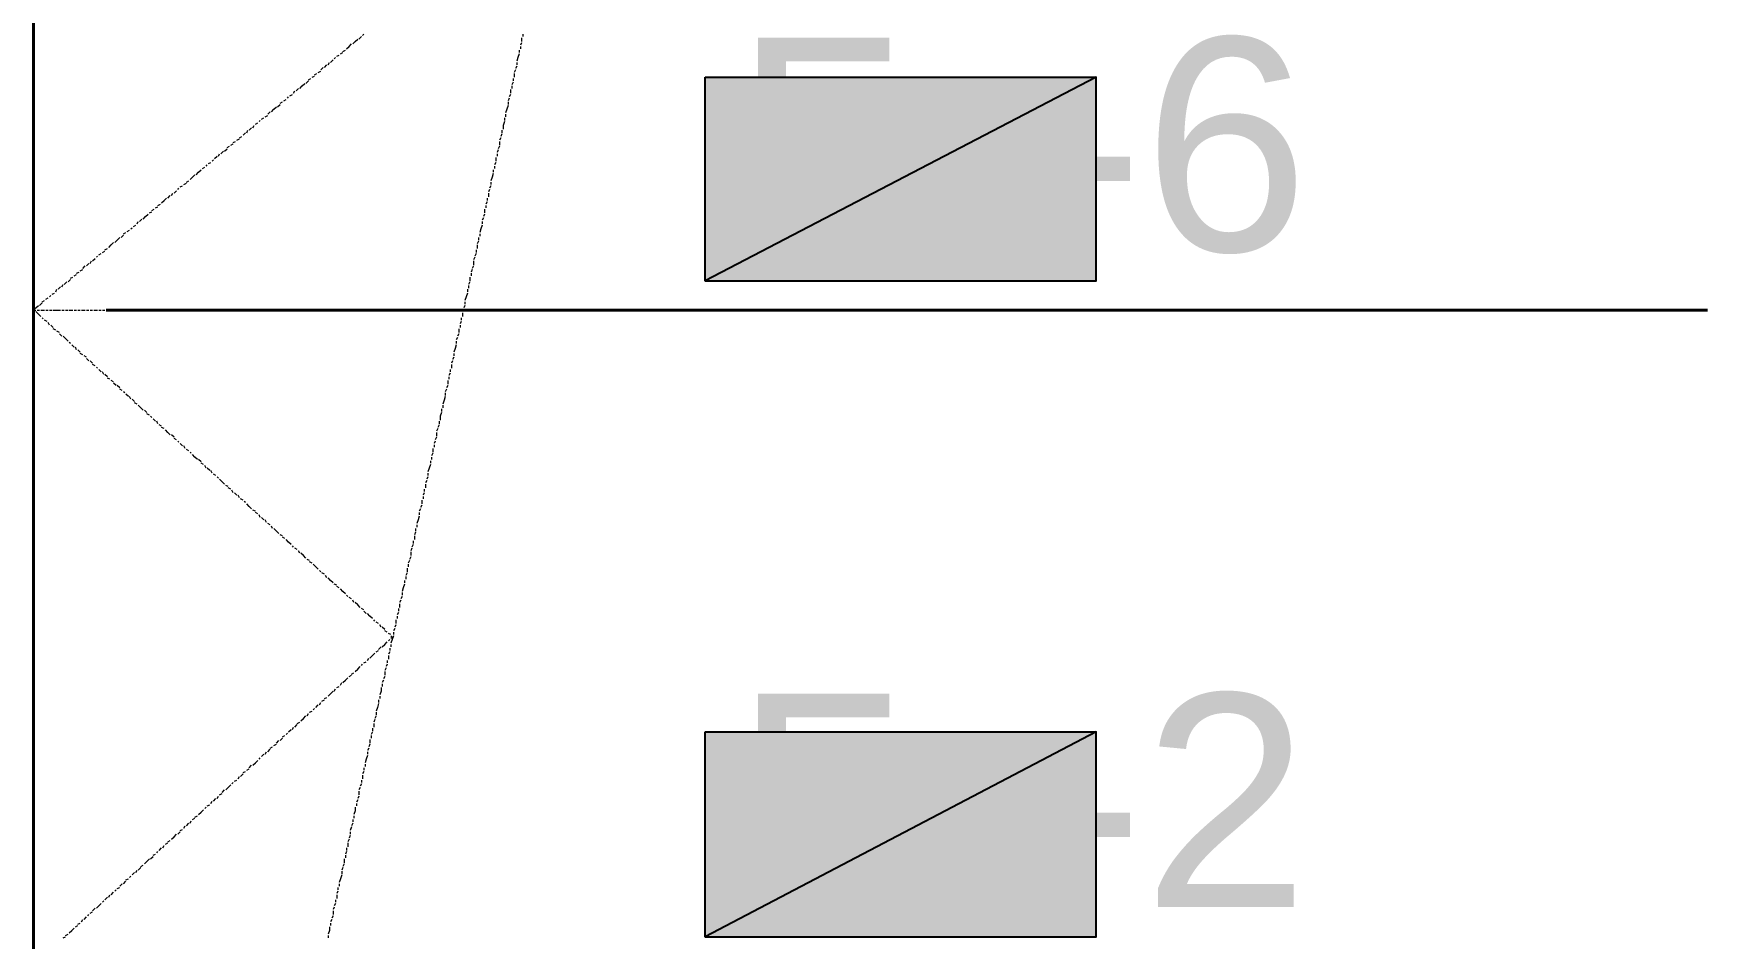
# Model space of a CAD drawing. Extents: x 0 to 604, y 0 to 420.
# Drawn here: x 289.81 to 318.56, y 320.69 to 336.22 of the extents above; entities that cross this region are included whole.
import ezdxf

# ---------------------------------------------------------------- set-up
doc = ezdxf.new("R2010")
doc.units = 0
doc.styles.add('TEYPDFCAD_TEXT', font='arial.ttf')

msp = doc.modelspace()

# ---------------------------------------------------------------- hatches: boundary and pattern name
at = {"true_color": 0xffffff}
h = msp.add_hatch(color=0, dxfattribs=at)
h.paths.add_polyline_path([(301.35, 335.471), (308.06, 335.471), (301.35, 331.978)])
h.paths.add_polyline_path([(308.06, 335.471), (301.35, 331.978), (308.06, 331.978)])
h = msp.add_hatch(color=0, dxfattribs=at)
h.paths.add_polyline_path([(301.35, 324.231), (308.06, 324.231), (301.35, 320.717)])
h.paths.add_polyline_path([(308.06, 324.231), (301.35, 320.717), (308.06, 320.717)])

# ---------------------------------------------------------------- linework, layer by layer
at = {"color": 7, "lineweight": 40}
for p, q in [((289.814, 397.743), (289.814, 310.219)), ((318.558, 331.47), (291.063, 331.47))]:
    msp.add_line(p, q, dxfattribs=at)
at = {"color": 7, "lineweight": 5}
for p, q in [((289.814, 336.211), (289.814, 336.169)), ((289.814, 336.148), (289.814, 336.084)), ((289.814, 336.063), (289.814, 336.021)), ((295.233, 336), (295.275, 336.042)), ((295.296, 336.042), (295.339, 336.084)), ((295.339, 336.084), (295.381, 336.127)), ((295.402, 336.127), (295.444, 336.169)), ((295.466, 336.19), (295.487, 336.211)), ((298.196, 336.063), (298.175, 336.021)), ((298.196, 336.148), (298.196, 336.084)), ((298.217, 336.211), (298.217, 336.169)), ((289.814, 336), (289.814, 335.957)), ((289.814, 335.936), (289.814, 335.894)), ((289.814, 335.873), (289.814, 335.809)), ((289.814, 335.788), (289.814, 335.746)), ((294.915, 335.724), (294.957, 335.767)), ((294.979, 335.788), (295, 335.809)), ((295.021, 335.83), (295.063, 335.851)), ((295.084, 335.873), (295.127, 335.894)), ((295.127, 335.915), (295.169, 335.936)), ((295.19, 335.957), (295.233, 336)), ((298.132, 335.809), (298.111, 335.746)), ((298.154, 335.873), (298.132, 335.809)), ((298.154, 335.936), (298.154, 335.894)), ((298.175, 336), (298.175, 335.957)), ((289.814, 335.724), (289.814, 335.682)), ((289.814, 335.661), (289.814, 335.598)), ((289.814, 335.576), (289.814, 335.534)), ((289.814, 335.513), (289.814, 335.471)), ((289.814, 335.449), (289.814, 335.386)), ((294.534, 335.428), (294.577, 335.449)), ((294.598, 335.471), (294.64, 335.492)), ((294.64, 335.513), (294.682, 335.534)), ((294.704, 335.555), (294.746, 335.576)), ((294.746, 335.598), (294.788, 335.64)), ((294.809, 335.64), (294.852, 335.682)), ((294.873, 335.682), (294.894, 335.724)), ((298.048, 335.449), (298.048, 335.407)), ((298.09, 335.598), (298.069, 335.555)), ((298.069, 335.534), (298.069, 335.471)), ((298.111, 335.661), (298.09, 335.619)), ((298.111, 335.724), (298.111, 335.682)), ((289.814, 335.365), (289.814, 335.322)), ((289.814, 335.301), (289.814, 335.259)), ((289.814, 335.238), (289.814, 335.174)), ((294.217, 335.153), (294.259, 335.174)), ((294.28, 335.195), (294.301, 335.238)), ((294.322, 335.238), (294.365, 335.28)), ((294.386, 335.28), (294.428, 335.322)), ((294.428, 335.322), (294.471, 335.365)), ((294.492, 335.365), (294.534, 335.407)), ((298.005, 335.174), (297.984, 335.132)), ((298.005, 335.259), (298.005, 335.195)), ((298.048, 335.386), (298.027, 335.343)), ((298.027, 335.322), (298.027, 335.28)), ((289.814, 335.153), (289.814, 335.111)), ((289.814, 335.089), (289.814, 335.047)), ((289.814, 335.026), (289.814, 334.984)), ((289.814, 334.962), (289.814, 334.899)), ((289.814, 334.878), (289.814, 334.836)), ((293.836, 334.836), (293.878, 334.878)), ((293.899, 334.878), (293.942, 334.92)), ((293.942, 334.92), (293.984, 334.962)), ((294.005, 334.962), (294.047, 335.005)), ((294.047, 335.026), (294.09, 335.047)), ((294.111, 335.068), (294.153, 335.089)), ((294.174, 335.111), (294.195, 335.132)), ((297.942, 334.92), (297.921, 334.857)), ((297.963, 334.984), (297.942, 334.92)), ((297.984, 335.111), (297.963, 335.068)), ((297.963, 335.047), (297.963, 335.005)), ((289.814, 334.814), (289.814, 334.772)), ((289.814, 334.751), (289.814, 334.687)), ((289.814, 334.666), (289.814, 334.624)), ((289.814, 334.603), (289.814, 334.56)), ((293.518, 334.56), (293.56, 334.603)), ((293.582, 334.603), (293.603, 334.645)), ((293.624, 334.666), (293.666, 334.687)), ((293.688, 334.709), (293.709, 334.73)), ((293.73, 334.751), (293.772, 334.772)), ((293.793, 334.793), (293.836, 334.814)), ((297.9, 334.709), (297.878, 334.645)), ((297.878, 334.645), (297.878, 334.581)), ((297.9, 334.772), (297.9, 334.73)), ((297.921, 334.836), (297.921, 334.793)), ((289.814, 334.539), (289.814, 334.476)), ((289.814, 334.454), (289.814, 334.412)), ((289.814, 334.391), (289.814, 334.349)), ((289.814, 334.327), (289.814, 334.264)), ((293.201, 334.306), (293.243, 334.327)), ((293.243, 334.349), (293.285, 334.37)), ((293.307, 334.391), (293.349, 334.412)), ((293.349, 334.433), (293.391, 334.454)), ((293.412, 334.476), (293.455, 334.518)), ((293.476, 334.518), (293.497, 334.56)), ((297.836, 334.433), (297.815, 334.391)), ((297.815, 334.37), (297.815, 334.306)), ((297.857, 334.497), (297.836, 334.454)), ((297.857, 334.56), (297.857, 334.518)), ((289.814, 334.243), (289.814, 334.2)), ((289.814, 334.179), (289.814, 334.137)), ((289.814, 334.116), (289.814, 334.074)), ((289.814, 334.052), (289.814, 333.989)), ((292.82, 333.989), (292.862, 334.01)), ((292.883, 334.031), (292.904, 334.052)), ((292.925, 334.074), (292.968, 334.116)), ((292.989, 334.116), (293.01, 334.158)), ((293.031, 334.158), (293.074, 334.2)), ((293.095, 334.2), (293.137, 334.243)), ((293.137, 334.264), (293.18, 334.285)), ((297.752, 334.01), (297.73, 333.968)), ((297.752, 334.095), (297.752, 334.031)), ((297.794, 334.222), (297.773, 334.179)), ((297.773, 334.158), (297.773, 334.116)), ((297.815, 334.285), (297.794, 334.243)), ((289.814, 333.968), (289.814, 333.925)), ((289.814, 333.904), (289.814, 333.862)), ((289.814, 333.841), (289.814, 333.777)), ((289.814, 333.756), (289.814, 333.714)), ((292.502, 333.714), (292.545, 333.756)), ((292.545, 333.756), (292.587, 333.798)), ((292.608, 333.798), (292.65, 333.841)), ((292.65, 333.841), (292.693, 333.883)), ((292.714, 333.904), (292.756, 333.925)), ((292.777, 333.947), (292.798, 333.968)), ((297.688, 333.756), (297.667, 333.692)), ((297.709, 333.819), (297.688, 333.756)), ((297.709, 333.883), (297.709, 333.841)), ((297.73, 333.947), (297.73, 333.904)), ((289.814, 333.692), (289.814, 333.65)), ((289.814, 333.629), (289.814, 333.565)), ((289.814, 333.544), (289.814, 333.502)), ((289.814, 333.481), (289.814, 333.438)), ((292.121, 333.396), (292.163, 333.438)), ((292.185, 333.438), (292.206, 333.481)), ((292.227, 333.481), (292.269, 333.523)), ((292.291, 333.544), (292.312, 333.565)), ((292.333, 333.587), (292.375, 333.608)), ((292.396, 333.629), (292.439, 333.65)), ((292.439, 333.671), (292.481, 333.692)), ((297.646, 333.544), (297.625, 333.502)), ((297.625, 333.481), (297.625, 333.417)), ((297.667, 333.608), (297.646, 333.565)), ((297.667, 333.671), (297.667, 333.629)), ((289.814, 333.417), (289.814, 333.354)), ((289.814, 333.333), (289.814, 333.29)), ((289.814, 333.269), (289.814, 333.227)), ((289.814, 333.206), (289.814, 333.163)), ((291.804, 333.142), (291.846, 333.163)), ((291.846, 333.185), (291.888, 333.206)), ((291.909, 333.227), (291.952, 333.248)), ((291.952, 333.269), (291.994, 333.29)), ((292.015, 333.312), (292.058, 333.354)), ((292.058, 333.354), (292.1, 333.396)), ((297.561, 333.206), (297.561, 333.142)), ((297.603, 333.333), (297.582, 333.29)), ((297.582, 333.269), (297.582, 333.227)), ((297.603, 333.396), (297.603, 333.354)), ((289.814, 333.142), (289.814, 333.079)), ((289.814, 333.057), (289.814, 333.015)), ((289.814, 332.994), (289.814, 332.952)), ((289.814, 332.93), (289.814, 332.867)), ((291.486, 332.867), (291.507, 332.888)), ((291.529, 332.909), (291.571, 332.93)), ((291.592, 332.952), (291.613, 332.994)), ((291.634, 332.994), (291.677, 333.036)), ((291.698, 333.036), (291.74, 333.079)), ((291.74, 333.079), (291.783, 333.121)), ((297.497, 332.867), (297.476, 332.803)), ((297.519, 332.93), (297.497, 332.867)), ((297.54, 333.057), (297.519, 333.015)), ((297.519, 332.994), (297.519, 332.952)), ((297.561, 333.121), (297.54, 333.079)), ((289.814, 332.846), (289.814, 332.803)), ((289.814, 332.782), (289.814, 332.74)), ((289.814, 332.719), (289.814, 332.655)), ((289.814, 332.634), (289.814, 332.592)), ((291.105, 332.55), (291.147, 332.592)), ((291.147, 332.592), (291.19, 332.634)), ((291.211, 332.634), (291.253, 332.676)), ((291.253, 332.676), (291.296, 332.719)), ((291.317, 332.719), (291.359, 332.761)), ((291.359, 332.782), (291.401, 332.803)), ((291.423, 332.825), (291.465, 332.846)), ((297.455, 332.655), (297.434, 332.613)), ((297.434, 332.592), (297.434, 332.528)), ((297.455, 332.719), (297.455, 332.676)), ((297.476, 332.782), (297.476, 332.74)), ((289.814, 332.571), (289.814, 332.528)), ((289.814, 332.507), (289.814, 332.444)), ((289.814, 332.423), (289.814, 332.38)), ((289.814, 332.359), (289.814, 332.317)), ((289.814, 332.295), (289.814, 332.253)), ((290.788, 332.274), (290.809, 332.317)), ((290.83, 332.317), (290.872, 332.359)), ((290.894, 332.38), (290.915, 332.401)), ((290.936, 332.423), (290.978, 332.444)), ((290.999, 332.465), (291.042, 332.486)), ((291.042, 332.507), (291.084, 332.528)), ((297.392, 332.38), (297.37, 332.338)), ((297.37, 332.317), (297.37, 332.253)), ((297.413, 332.444), (297.392, 332.401)), ((297.413, 332.507), (297.413, 332.465)), ((289.814, 332.232), (289.814, 332.168)), ((289.814, 332.147), (289.814, 332.105)), ((289.814, 332.084), (289.814, 332.041)), ((289.814, 332.02), (289.814, 331.957)), ((290.407, 331.957), (290.449, 331.999)), ((290.449, 332.02), (290.491, 332.041)), ((290.512, 332.063), (290.555, 332.084)), ((290.555, 332.105), (290.597, 332.126)), ((290.618, 332.147), (290.661, 332.168)), ((290.661, 332.19), (290.703, 332.232)), ((290.724, 332.232), (290.767, 332.274)), ((297.307, 332.041), (297.307, 331.978)), ((297.349, 332.168), (297.328, 332.126)), ((297.328, 332.105), (297.328, 332.063)), ((297.37, 332.232), (297.349, 332.19)), ((289.814, 331.936), (289.814, 331.893)), ((289.814, 331.872), (289.814, 331.83)), ((289.814, 331.809), (289.814, 331.745)), ((289.814, 331.724), (289.814, 331.682)), ((290.089, 331.703), (290.11, 331.724)), ((290.132, 331.745), (290.174, 331.766)), ((290.195, 331.788), (290.216, 331.83)), ((290.237, 331.83), (290.28, 331.872)), ((290.301, 331.872), (290.322, 331.914)), ((290.343, 331.914), (290.385, 331.957)), ((297.265, 331.766), (297.243, 331.703)), ((297.265, 331.83), (297.265, 331.788)), ((297.307, 331.957), (297.286, 331.914)), ((297.286, 331.893), (297.286, 331.851)), ((289.814, 331.661), (289.814, 331.618)), ((289.814, 331.597), (289.814, 331.533)), ((289.814, 331.47), (289.856, 331.512)), ((289.814, 331.512), (289.814, 331.47)), ((289.814, 331.47), (289.856, 331.47)), ((289.835, 331.449), (289.814, 331.47)), ((289.814, 331.449), (289.814, 331.406)), ((289.856, 331.512), (289.899, 331.555)), ((289.899, 331.406), (289.856, 331.449)), ((289.877, 331.47), (289.92, 331.47)), ((289.92, 331.555), (289.962, 331.597)), ((289.941, 331.47), (290.005, 331.47)), ((289.962, 331.618), (290.005, 331.639)), ((290.026, 331.661), (290.068, 331.682)), ((290.026, 331.47), (290.068, 331.47)), ((290.089, 331.47), (290.132, 331.47)), ((290.153, 331.47), (290.216, 331.47)), ((290.216, 331.47), (290.28, 331.47)), ((290.301, 331.47), (290.343, 331.47)), ((290.364, 331.47), (290.407, 331.47)), ((290.428, 331.47), (290.491, 331.47)), ((290.512, 331.47), (290.555, 331.47)), ((290.576, 331.47), (290.618, 331.47)), ((290.639, 331.47), (290.703, 331.47)), ((290.724, 331.47), (290.767, 331.47)), ((290.788, 331.47), (290.83, 331.47)), ((290.851, 331.47), (290.915, 331.47)), ((290.936, 331.47), (290.978, 331.47)), ((290.999, 331.47), (291.042, 331.47)), ((291.063, 331.47), (291.126, 331.47)), ((291.126, 331.47), (291.19, 331.47)), ((291.211, 331.47), (291.253, 331.47)), ((291.274, 331.47), (291.317, 331.47)), ((291.338, 331.47), (291.401, 331.47)), ((291.423, 331.47), (291.465, 331.47)), ((291.486, 331.47), (291.529, 331.47)), ((291.55, 331.47), (291.613, 331.47)), ((291.634, 331.47), (291.677, 331.47)), ((291.698, 331.47), (291.74, 331.47)), ((291.761, 331.47), (291.825, 331.47)), ((291.846, 331.47), (291.888, 331.47)), ((291.909, 331.47), (291.952, 331.47)), ((291.973, 331.47), (292.015, 331.47)), ((292.036, 331.47), (292.1, 331.47)), ((292.121, 331.47), (292.163, 331.47)), ((292.185, 331.47), (292.227, 331.47)), ((292.248, 331.47), (292.312, 331.47)), ((292.333, 331.47), (292.375, 331.47)), ((292.396, 331.47), (292.439, 331.47)), ((292.46, 331.47), (292.523, 331.47)), ((292.545, 331.47), (292.587, 331.47)), ((292.608, 331.47), (292.65, 331.47)), ((292.671, 331.47), (292.735, 331.47)), ((292.756, 331.47), (292.798, 331.47)), ((292.82, 331.47), (292.862, 331.47)), ((292.883, 331.47), (292.925, 331.47)), ((292.947, 331.47), (293.01, 331.47)), ((293.031, 331.47), (293.074, 331.47)), ((293.095, 331.47), (293.137, 331.47)), ((293.158, 331.47), (293.222, 331.47)), ((293.243, 331.47), (293.285, 331.47)), ((293.307, 331.47), (293.349, 331.47)), ((293.37, 331.47), (293.433, 331.47)), ((293.455, 331.47), (293.497, 331.47)), ((293.518, 331.47), (293.56, 331.47)), ((293.582, 331.47), (293.645, 331.47)), ((293.666, 331.47), (293.709, 331.47)), ((293.73, 331.47), (293.772, 331.47)), ((293.793, 331.47), (293.836, 331.47)), ((293.857, 331.47), (293.92, 331.47)), ((293.942, 331.47), (293.984, 331.47)), ((294.005, 331.47), (294.047, 331.47)), ((294.068, 331.47), (294.132, 331.47)), ((294.153, 331.47), (294.195, 331.47)), ((294.217, 331.47), (294.259, 331.47)), ((294.28, 331.47), (294.344, 331.47)), ((294.365, 331.47), (294.407, 331.47)), ((294.428, 331.47), (294.471, 331.47)), ((294.492, 331.47), (294.555, 331.47)), ((294.555, 331.47), (294.619, 331.47)), ((294.64, 331.47), (294.682, 331.47)), ((294.704, 331.47), (294.746, 331.47)), ((294.767, 331.47), (294.83, 331.47)), ((294.852, 331.47), (294.894, 331.47)), ((294.915, 331.47), (294.957, 331.47)), ((294.979, 331.47), (295.042, 331.47)), ((295.063, 331.47), (295.106, 331.47)), ((295.127, 331.47), (295.169, 331.47)), ((295.19, 331.47), (295.254, 331.47)), ((295.275, 331.47), (295.317, 331.47)), ((295.339, 331.47), (295.381, 331.47)), ((295.402, 331.47), (295.466, 331.47)), ((295.466, 331.47), (295.529, 331.47)), ((295.55, 331.47), (295.592, 331.47)), ((295.614, 331.47), (295.656, 331.47)), ((295.677, 331.47), (295.741, 331.47)), ((295.762, 331.47), (295.804, 331.47)), ((295.825, 331.47), (295.868, 331.47)), ((295.889, 331.47), (295.952, 331.47)), ((295.974, 331.47), (296.016, 331.47)), ((296.037, 331.47), (296.079, 331.47)), ((296.101, 331.47), (296.164, 331.47)), ((296.185, 331.47), (296.228, 331.47)), ((296.249, 331.47), (296.291, 331.47)), ((296.312, 331.47), (296.376, 331.47)), ((296.376, 331.47), (296.439, 331.47)), ((296.46, 331.47), (296.503, 331.47)), ((296.524, 331.47), (296.566, 331.47)), ((296.587, 331.47), (296.651, 331.47)), ((296.672, 331.47), (296.714, 331.47)), ((296.735, 331.47), (296.778, 331.47)), ((296.799, 331.47), (296.863, 331.47)), ((296.884, 331.47), (296.926, 331.47)), ((296.947, 331.47), (296.99, 331.47)), ((297.011, 331.47), (297.074, 331.47)), ((297.095, 331.47), (297.138, 331.47)), ((297.159, 331.47), (297.201, 331.47)), ((297.201, 331.491), (297.18, 331.449)), ((297.18, 331.428), (297.18, 331.364)), ((297.222, 331.555), (297.201, 331.512)), ((297.243, 331.703), (297.222, 331.639)), ((297.222, 331.618), (297.222, 331.576)), ((289.814, 331.385), (289.814, 331.343)), ((289.814, 331.322), (289.814, 331.258)), ((289.814, 331.237), (289.814, 331.195)), ((289.814, 331.174), (289.814, 331.131)), ((289.941, 331.364), (289.899, 331.406)), ((289.983, 331.322), (289.962, 331.343)), ((290.047, 331.279), (290.005, 331.301)), ((290.089, 331.216), (290.068, 331.258)), ((290.153, 331.174), (290.11, 331.216)), ((290.195, 331.131), (290.153, 331.152)), ((297.116, 331.152), (297.116, 331.089)), ((297.159, 331.279), (297.138, 331.237)), ((297.138, 331.216), (297.138, 331.174)), ((297.159, 331.343), (297.159, 331.301)), ((289.814, 331.11), (289.814, 331.047)), ((289.814, 331.026), (289.814, 330.983)), ((289.814, 330.962), (289.814, 330.92)), ((289.814, 330.899), (289.814, 330.835)), ((290.259, 331.089), (290.216, 331.11)), ((290.301, 331.026), (290.259, 331.068)), ((290.364, 330.983), (290.322, 331.026)), ((290.407, 330.941), (290.364, 330.983)), ((290.449, 330.899), (290.428, 330.92)), ((290.512, 330.835), (290.47, 330.877)), ((297.074, 330.877), (297.053, 330.814)), ((297.095, 331.004), (297.074, 330.962)), ((297.074, 330.941), (297.074, 330.899)), ((297.116, 331.068), (297.095, 331.026)), ((289.814, 330.814), (289.814, 330.771)), ((289.814, 330.75), (289.814, 330.708)), ((289.814, 330.687), (289.814, 330.623)), ((289.814, 330.602), (289.814, 330.56)), ((290.555, 330.793), (290.534, 330.835)), ((290.618, 330.75), (290.576, 330.793)), ((290.661, 330.708), (290.618, 330.729)), ((290.724, 330.666), (290.682, 330.687)), ((290.767, 330.602), (290.724, 330.644)), ((290.83, 330.56), (290.788, 330.602)), ((297.011, 330.602), (296.99, 330.56)), ((297.032, 330.666), (297.011, 330.623)), ((297.053, 330.814), (297.032, 330.75)), ((297.032, 330.729), (297.032, 330.687)), ((289.814, 330.539), (289.814, 330.496)), ((289.814, 330.475), (289.814, 330.433)), ((289.814, 330.412), (289.814, 330.348)), ((289.814, 330.327), (289.814, 330.285)), ((290.872, 330.517), (290.83, 330.539)), ((290.915, 330.475), (290.894, 330.496)), ((290.978, 330.412), (290.936, 330.454)), ((291.021, 330.369), (290.999, 330.412)), ((291.084, 330.327), (291.042, 330.369)), ((291.126, 330.285), (291.084, 330.306)), ((296.968, 330.39), (296.947, 330.348)), ((296.947, 330.327), (296.947, 330.285)), ((296.968, 330.454), (296.968, 330.412)), ((296.99, 330.539), (296.99, 330.475)), ((289.814, 330.264), (289.814, 330.221)), ((289.814, 330.2), (289.814, 330.137)), ((289.814, 330.115), (289.814, 330.073)), ((289.814, 330.052), (289.814, 330.009)), ((289.814, 329.988), (289.814, 329.925)), ((291.19, 330.242), (291.147, 330.264)), ((291.232, 330.179), (291.19, 330.221)), ((291.296, 330.137), (291.253, 330.179)), ((291.338, 330.094), (291.296, 330.115)), ((291.38, 330.052), (291.359, 330.073)), ((291.444, 329.988), (291.401, 330.031)), ((291.486, 329.946), (291.465, 329.988)), ((296.884, 329.988), (296.863, 329.925)), ((296.905, 330.115), (296.884, 330.073)), ((296.884, 330.052), (296.884, 330.009)), ((296.926, 330.179), (296.905, 330.137)), ((296.926, 330.264), (296.926, 330.2)), ((289.814, 329.904), (289.814, 329.861)), ((289.814, 329.84), (289.814, 329.798)), ((289.814, 329.777), (289.814, 329.713)), ((291.55, 329.904), (291.507, 329.946)), ((291.592, 329.861), (291.55, 329.882)), ((291.656, 329.798), (291.613, 329.84)), ((291.698, 329.755), (291.656, 329.798)), ((291.761, 329.713), (291.719, 329.755)), ((296.82, 329.713), (296.799, 329.65)), ((296.82, 329.777), (296.82, 329.734)), ((296.863, 329.925), (296.841, 329.861)), ((296.841, 329.84), (296.841, 329.798)), ((289.814, 329.692), (289.814, 329.65)), ((289.814, 329.628), (289.814, 329.586)), ((289.814, 329.565), (289.814, 329.523)), ((289.814, 329.502), (289.814, 329.438)), ((289.814, 329.417), (289.814, 329.375)), ((291.804, 329.671), (291.761, 329.692)), ((291.846, 329.628), (291.825, 329.65)), ((291.909, 329.565), (291.867, 329.607)), ((291.952, 329.523), (291.931, 329.565)), ((292.015, 329.48), (291.973, 329.502)), ((292.058, 329.438), (292.015, 329.459)), ((292.121, 329.375), (292.079, 329.417)), ((296.757, 329.438), (296.735, 329.396)), ((296.778, 329.502), (296.757, 329.459)), ((296.778, 329.565), (296.778, 329.523)), ((296.799, 329.65), (296.799, 329.586)), ((289.814, 329.353), (289.814, 329.311)), ((289.814, 329.29), (289.814, 329.226)), ((289.814, 329.205), (289.814, 329.163)), ((289.814, 329.142), (289.814, 329.099)), ((292.163, 329.332), (292.121, 329.375)), ((292.227, 329.29), (292.185, 329.332)), ((292.269, 329.247), (292.227, 329.269)), ((292.312, 329.205), (292.291, 329.226)), ((292.375, 329.142), (292.333, 329.184)), ((292.418, 329.099), (292.396, 329.142)), ((296.714, 329.226), (296.693, 329.184)), ((296.693, 329.163), (296.693, 329.12)), ((296.735, 329.29), (296.714, 329.247)), ((296.735, 329.375), (296.735, 329.311)), ((289.814, 329.078), (289.814, 329.015)), ((289.814, 328.993), (289.814, 328.951)), ((289.814, 328.93), (289.814, 328.888)), ((289.814, 328.866), (289.814, 328.803)), ((292.481, 329.057), (292.439, 329.078)), ((292.523, 329.015), (292.502, 329.036)), ((292.587, 328.951), (292.545, 328.993)), ((292.629, 328.909), (292.587, 328.951)), ((292.693, 328.866), (292.65, 328.909)), ((292.735, 328.824), (292.693, 328.845)), ((296.63, 328.888), (296.63, 328.845)), ((296.672, 329.015), (296.651, 328.972)), ((296.651, 328.951), (296.651, 328.909)), ((296.672, 329.099), (296.672, 329.036)), ((289.814, 328.782), (289.814, 328.74)), ((289.814, 328.718), (289.814, 328.676)), ((289.814, 328.655), (289.814, 328.613)), ((289.814, 328.591), (289.814, 328.528)), ((292.777, 328.761), (292.756, 328.803)), ((292.841, 328.718), (292.798, 328.761)), ((292.883, 328.676), (292.862, 328.718)), ((292.947, 328.634), (292.904, 328.655)), ((292.989, 328.591), (292.968, 328.613)), ((293.053, 328.528), (293.01, 328.57)), ((296.566, 328.549), (296.545, 328.507)), ((296.587, 328.613), (296.566, 328.57)), ((296.608, 328.761), (296.587, 328.697)), ((296.587, 328.676), (296.587, 328.634)), ((296.63, 328.824), (296.608, 328.761)), ((289.814, 328.507), (289.814, 328.464)), ((289.814, 328.443), (289.814, 328.401)), ((289.814, 328.38), (289.814, 328.316)), ((289.814, 328.295), (289.814, 328.253)), ((293.095, 328.485), (293.053, 328.528)), ((293.158, 328.443), (293.116, 328.464)), ((293.201, 328.401), (293.158, 328.422)), ((293.243, 328.337), (293.222, 328.38)), ((293.307, 328.295), (293.264, 328.337)), ((293.349, 328.253), (293.328, 328.295)), ((296.524, 328.337), (296.503, 328.295)), ((296.503, 328.274), (296.503, 328.231)), ((296.524, 328.401), (296.524, 328.358)), ((296.545, 328.485), (296.545, 328.422)), ((289.814, 328.231), (289.814, 328.189)), ((289.814, 328.168), (289.814, 328.104)), ((289.814, 328.083), (289.814, 328.041)), ((289.814, 328.02), (289.814, 327.978)), ((293.412, 328.21), (293.37, 328.231)), ((293.455, 328.168), (293.433, 328.189)), ((293.518, 328.104), (293.476, 328.147)), ((293.56, 328.062), (293.518, 328.104)), ((293.624, 328.02), (293.582, 328.041)), ((293.666, 327.978), (293.624, 327.999)), ((296.46, 328.062), (296.439, 328.02)), ((296.439, 327.999), (296.439, 327.956)), ((296.481, 328.126), (296.46, 328.083)), ((296.481, 328.21), (296.481, 328.147)), ((289.814, 327.956), (289.814, 327.893)), ((289.814, 327.872), (289.814, 327.829)), ((289.814, 327.808), (289.814, 327.766)), ((289.814, 327.745), (289.814, 327.702)), ((293.709, 327.914), (293.688, 327.956)), ((293.772, 327.872), (293.73, 327.914)), ((293.815, 327.829), (293.793, 327.872)), ((293.878, 327.787), (293.836, 327.808)), ((293.92, 327.724), (293.899, 327.766)), ((293.984, 327.681), (293.942, 327.724)), ((296.376, 327.724), (296.376, 327.681)), ((296.418, 327.872), (296.397, 327.808)), ((296.397, 327.787), (296.397, 327.745)), ((296.439, 327.935), (296.418, 327.872)), ((289.814, 327.681), (289.814, 327.618)), ((289.814, 327.596), (289.814, 327.554)), ((289.814, 327.533), (289.814, 327.491)), ((289.814, 327.469), (289.814, 327.406)), ((294.026, 327.639), (293.984, 327.681)), ((294.09, 327.596), (294.047, 327.618)), ((294.132, 327.554), (294.09, 327.575)), ((294.195, 327.491), (294.153, 327.533)), ((294.238, 327.448), (294.195, 327.491)), ((294.28, 327.406), (294.259, 327.427)), ((296.333, 327.448), (296.312, 327.406)), ((296.333, 327.512), (296.333, 327.469)), ((296.376, 327.66), (296.354, 327.618)), ((296.354, 327.596), (296.354, 327.533)), ((289.814, 327.385), (289.814, 327.342)), ((289.814, 327.321), (289.814, 327.279)), ((289.814, 327.258), (289.814, 327.194)), ((289.814, 327.173), (289.814, 327.131)), ((294.344, 327.364), (294.301, 327.385)), ((294.386, 327.3), (294.365, 327.342)), ((294.449, 327.258), (294.407, 327.3)), ((294.492, 327.216), (294.449, 327.258)), ((294.555, 327.173), (294.513, 327.194)), ((294.598, 327.131), (294.555, 327.152)), ((296.27, 327.173), (296.249, 327.131)), ((296.291, 327.237), (296.27, 327.194)), ((296.312, 327.385), (296.291, 327.342)), ((296.291, 327.321), (296.291, 327.258)), ((289.814, 327.11), (289.814, 327.067)), ((289.814, 327.046), (289.814, 326.983)), ((289.814, 326.961), (289.814, 326.919)), ((289.814, 326.898), (289.814, 326.856)), ((289.814, 326.834), (289.814, 326.792)), ((294.661, 327.067), (294.619, 327.11)), ((294.704, 327.025), (294.661, 327.067)), ((294.746, 326.983), (294.725, 327.004)), ((294.809, 326.94), (294.767, 326.961)), ((294.852, 326.877), (294.83, 326.919)), ((294.915, 326.834), (294.873, 326.877)), ((294.957, 326.792), (294.915, 326.834)), ((296.185, 326.834), (296.185, 326.792)), ((296.228, 326.961), (296.206, 326.919)), ((296.206, 326.898), (296.206, 326.856)), ((296.228, 327.046), (296.228, 326.983)), ((296.249, 327.11), (296.249, 327.067)), ((289.814, 326.771), (289.814, 326.707)), ((289.814, 326.686), (289.814, 326.644)), ((289.814, 326.623), (289.814, 326.58)), ((289.814, 326.559), (289.814, 326.496)), ((295.021, 326.75), (294.979, 326.771)), ((295.063, 326.707), (295.021, 326.729)), ((295.127, 326.644), (295.084, 326.686)), ((295.169, 326.602), (295.127, 326.644)), ((295.211, 326.559), (295.19, 326.58)), ((295.275, 326.517), (295.233, 326.538)), ((296.143, 326.559), (296.122, 326.517)), ((296.164, 326.707), (296.143, 326.644)), ((296.143, 326.623), (296.143, 326.58)), ((296.185, 326.771), (296.164, 326.707)), ((289.814, 326.475), (289.814, 326.432)), ((289.814, 326.411), (289.814, 326.369)), ((289.814, 326.348), (289.814, 326.284)), ((289.814, 326.263), (289.814, 326.221)), ((295.317, 326.454), (295.296, 326.496)), ((295.381, 326.411), (295.339, 326.454)), ((295.423, 326.369), (295.381, 326.411)), ((295.487, 326.327), (295.444, 326.348)), ((295.529, 326.263), (295.487, 326.305)), ((295.592, 326.221), (295.55, 326.263)), ((296.079, 326.284), (296.058, 326.242)), ((296.079, 326.348), (296.079, 326.305)), ((296.122, 326.496), (296.101, 326.454)), ((296.101, 326.432), (296.101, 326.369)), ((289.814, 326.199), (289.814, 326.157)), ((289.814, 326.136), (289.814, 326.072)), ((289.814, 326.051), (289.814, 326.009)), ((289.814, 325.988), (289.814, 325.945)), ((295.635, 326.178), (295.592, 326.221)), ((295.677, 326.136), (295.656, 326.157)), ((295.741, 326.094), (295.698, 326.115)), ((295.783, 326.03), (295.762, 326.072)), ((295.846, 325.988), (295.804, 326.03)), ((295.889, 325.945), (295.846, 325.967)), ((296.016, 326.009), (295.995, 325.967)), ((296.037, 326.072), (296.016, 326.03)), ((296.037, 326.157), (296.037, 326.094)), ((296.058, 326.221), (296.058, 326.178)), ((289.814, 325.924), (289.814, 325.882)), ((289.814, 325.861), (289.814, 325.797)), ((289.814, 325.776), (289.814, 325.734)), ((289.814, 325.713), (289.814, 325.67)), ((295.741, 325.649), (295.783, 325.692)), ((295.804, 325.692), (295.846, 325.734)), ((295.846, 325.734), (295.889, 325.776)), ((295.952, 325.903), (295.91, 325.924)), ((295.91, 325.797), (295.931, 325.818)), ((295.974, 325.861), (295.952, 325.882)), ((295.952, 325.84), (295.974, 325.861)), ((295.974, 325.818), (295.952, 325.755)), ((295.952, 325.734), (295.952, 325.692)), ((295.995, 325.882), (295.974, 325.818)), ((295.995, 325.945), (295.995, 325.903)), ((289.814, 325.649), (289.814, 325.586)), ((289.814, 325.565), (289.814, 325.522)), ((289.814, 325.501), (289.814, 325.459)), ((289.814, 325.437), (289.814, 325.374)), ((295.444, 325.374), (295.466, 325.395)), ((295.487, 325.416), (295.529, 325.437)), ((295.55, 325.459), (295.571, 325.501)), ((295.592, 325.501), (295.635, 325.543)), ((295.635, 325.543), (295.677, 325.586)), ((295.698, 325.607), (295.741, 325.628)), ((295.889, 325.395), (295.868, 325.353)), ((295.889, 325.459), (295.889, 325.416)), ((295.931, 325.607), (295.91, 325.565)), ((295.91, 325.543), (295.91, 325.48)), ((295.931, 325.67), (295.931, 325.628)), ((289.814, 325.353), (289.814, 325.31)), ((289.814, 325.289), (289.814, 325.247)), ((289.814, 325.226), (289.814, 325.162)), ((289.814, 325.141), (289.814, 325.099)), ((295.127, 325.078), (295.169, 325.12)), ((295.169, 325.12), (295.211, 325.162)), ((295.233, 325.183), (295.275, 325.205)), ((295.275, 325.226), (295.317, 325.247)), ((295.339, 325.268), (295.381, 325.31)), ((295.381, 325.31), (295.423, 325.353)), ((295.825, 325.12), (295.804, 325.078)), ((295.846, 325.183), (295.825, 325.141)), ((295.868, 325.332), (295.846, 325.289)), ((295.846, 325.268), (295.846, 325.205)), ((289.814, 325.078), (289.814, 325.035)), ((289.814, 325.014), (289.814, 324.972)), ((289.814, 324.951), (289.814, 324.887)), ((289.814, 324.866), (289.814, 324.824)), ((294.809, 324.803), (294.852, 324.824)), ((294.873, 324.845), (294.915, 324.887)), ((294.915, 324.887), (294.957, 324.93)), ((294.979, 324.93), (295, 324.972)), ((295.021, 324.993), (295.063, 325.014)), ((295.084, 325.035), (295.106, 325.078)), ((295.783, 324.93), (295.762, 324.866)), ((295.762, 324.845), (295.762, 324.803)), ((295.783, 324.993), (295.783, 324.93)), ((295.804, 325.057), (295.804, 325.014)), ((289.814, 324.803), (289.814, 324.76)), ((289.814, 324.739), (289.814, 324.675)), ((289.814, 324.654), (289.814, 324.612)), ((289.814, 324.591), (289.814, 324.548)), ((289.814, 324.527), (289.814, 324.464)), ((294.513, 324.506), (294.534, 324.548)), ((294.555, 324.57), (294.598, 324.591)), ((294.619, 324.612), (294.64, 324.633)), ((294.661, 324.654), (294.704, 324.697)), ((294.725, 324.697), (294.746, 324.739)), ((294.767, 324.76), (294.809, 324.781)), ((295.719, 324.654), (295.698, 324.591)), ((295.698, 324.57), (295.698, 324.527)), ((295.741, 324.718), (295.719, 324.654)), ((295.741, 324.781), (295.741, 324.739)), ((289.814, 324.443), (289.814, 324.4)), ((289.814, 324.379), (289.814, 324.337)), ((289.814, 324.316), (289.814, 324.252)), ((294.195, 324.231), (294.238, 324.273)), ((294.259, 324.273), (294.28, 324.316)), ((294.301, 324.316), (294.344, 324.358)), ((294.344, 324.379), (294.386, 324.4)), ((294.407, 324.421), (294.449, 324.464)), ((294.449, 324.464), (294.492, 324.506)), ((295.635, 324.295), (295.635, 324.252)), ((295.677, 324.443), (295.656, 324.4)), ((295.656, 324.379), (295.656, 324.316)), ((295.698, 324.506), (295.677, 324.464)), ((289.814, 324.231), (289.814, 324.189)), ((289.814, 324.168), (289.814, 324.125)), ((289.814, 324.104), (289.814, 324.062)), ((289.814, 324.041), (289.814, 323.977)), ((289.814, 323.956), (289.814, 323.913)), ((293.878, 323.956), (293.92, 323.977)), ((293.942, 323.998), (293.984, 324.019)), ((293.984, 324.041), (294.026, 324.083)), ((294.047, 324.083), (294.09, 324.125)), ((294.09, 324.146), (294.132, 324.168)), ((294.153, 324.189), (294.174, 324.21)), ((295.571, 323.956), (295.55, 323.913)), ((295.592, 324.019), (295.571, 323.977)), ((295.592, 324.104), (295.592, 324.041)), ((295.635, 324.231), (295.614, 324.189)), ((295.614, 324.168), (295.614, 324.125)), ((289.814, 323.892), (289.814, 323.85)), ((289.814, 323.829), (289.814, 323.765)), ((289.814, 323.744), (289.814, 323.702)), ((289.814, 323.681), (289.814, 323.638)), ((293.582, 323.659), (293.624, 323.702)), ((293.624, 323.702), (293.666, 323.744)), ((293.688, 323.765), (293.709, 323.786)), ((293.73, 323.808), (293.772, 323.85)), ((293.793, 323.85), (293.815, 323.892)), ((293.836, 323.892), (293.878, 323.935)), ((295.529, 323.765), (295.508, 323.702)), ((295.508, 323.681), (295.508, 323.638)), ((295.55, 323.829), (295.529, 323.765)), ((295.55, 323.892), (295.55, 323.85)), ((289.814, 323.617), (289.814, 323.554)), ((289.814, 323.533), (289.814, 323.49)), ((289.814, 323.469), (289.814, 323.427)), ((289.814, 323.406), (289.814, 323.342)), ((293.264, 323.384), (293.307, 323.406)), ((293.328, 323.427), (293.349, 323.469)), ((293.37, 323.469), (293.412, 323.511)), ((293.412, 323.533), (293.455, 323.554)), ((293.476, 323.575), (293.518, 323.596)), ((293.518, 323.617), (293.56, 323.659)), ((295.444, 323.406), (295.444, 323.363)), ((295.487, 323.554), (295.466, 323.511)), ((295.466, 323.49), (295.466, 323.427)), ((295.487, 323.617), (295.487, 323.575)), ((289.814, 323.321), (289.814, 323.279)), ((289.814, 323.257), (289.814, 323.215)), ((289.814, 323.194), (289.814, 323.151)), ((289.814, 323.13), (289.814, 323.067)), ((292.904, 323.046), (292.947, 323.088)), ((292.968, 323.088), (292.989, 323.13)), ((293.01, 323.151), (293.053, 323.173)), ((293.053, 323.194), (293.095, 323.236)), ((293.116, 323.236), (293.158, 323.279)), ((293.158, 323.279), (293.201, 323.321)), ((293.222, 323.342), (293.243, 323.363)), ((295.402, 323.13), (295.381, 323.088)), ((295.423, 323.279), (295.402, 323.236)), ((295.402, 323.215), (295.402, 323.151)), ((295.444, 323.342), (295.423, 323.3)), ((289.814, 323.046), (289.814, 323.003)), ((289.814, 322.982), (289.814, 322.94)), ((289.814, 322.919), (289.814, 322.855)), ((289.814, 322.834), (289.814, 322.792)), ((292.65, 322.813), (292.693, 322.855)), ((292.693, 322.855), (292.735, 322.897)), ((292.756, 322.919), (292.777, 322.94)), ((292.798, 322.961), (292.841, 322.982)), ((292.862, 323.003), (292.883, 323.046)), ((295.339, 322.876), (295.317, 322.813)), ((295.339, 322.94), (295.339, 322.876)), ((295.381, 323.067), (295.36, 323.024)), ((295.36, 323.003), (295.36, 322.961)), ((289.814, 322.771), (289.814, 322.728)), ((289.814, 322.707), (289.814, 322.644)), ((289.814, 322.622), (289.814, 322.58)), ((289.814, 322.559), (289.814, 322.517)), ((292.291, 322.474), (292.333, 322.517)), ((292.333, 322.538), (292.375, 322.559)), ((292.396, 322.58), (292.418, 322.622)), ((292.439, 322.622), (292.481, 322.665)), ((292.502, 322.665), (292.523, 322.707)), ((292.545, 322.728), (292.587, 322.749)), ((292.587, 322.771), (292.629, 322.792)), ((295.275, 322.601), (295.254, 322.538)), ((295.254, 322.517), (295.254, 322.474)), ((295.296, 322.665), (295.275, 322.622)), ((295.296, 322.728), (295.296, 322.686)), ((295.317, 322.792), (295.317, 322.749)), ((289.814, 322.495), (289.814, 322.432)), ((289.814, 322.411), (289.814, 322.368)), ((289.814, 322.347), (289.814, 322.305)), ((289.814, 322.284), (289.814, 322.241)), ((291.973, 322.199), (292.015, 322.241)), ((292.036, 322.241), (292.058, 322.284)), ((292.079, 322.305), (292.121, 322.326)), ((292.121, 322.347), (292.163, 322.368)), ((292.185, 322.389), (292.227, 322.432)), ((292.227, 322.432), (292.269, 322.474)), ((295.19, 322.241), (295.19, 322.199)), ((295.233, 322.389), (295.211, 322.347)), ((295.211, 322.326), (295.211, 322.262)), ((295.254, 322.453), (295.233, 322.411)), ((289.814, 322.22), (289.814, 322.157)), ((289.814, 322.135), (289.814, 322.093)), ((289.814, 322.072), (289.814, 322.03)), ((289.814, 322.009), (289.814, 321.945)), ((291.656, 321.924), (291.698, 321.945)), ((291.719, 321.966), (291.761, 322.009)), ((291.761, 322.009), (291.804, 322.051)), ((291.825, 322.051), (291.867, 322.093)), ((291.867, 322.114), (291.909, 322.135)), ((291.931, 322.157), (291.952, 322.178)), ((295.148, 321.966), (295.127, 321.924)), ((295.148, 322.051), (295.148, 321.987)), ((295.19, 322.178), (295.169, 322.135)), ((295.169, 322.114), (295.169, 322.072)), ((289.814, 321.924), (289.814, 321.882)), ((289.814, 321.86), (289.814, 321.818)), ((289.814, 321.797), (289.814, 321.733)), ((289.814, 321.712), (289.814, 321.67)), ((291.359, 321.627), (291.401, 321.67)), ((291.401, 321.691), (291.444, 321.712)), ((291.465, 321.733), (291.486, 321.755)), ((291.507, 321.776), (291.55, 321.818)), ((291.571, 321.818), (291.592, 321.86)), ((291.613, 321.86), (291.656, 321.903)), ((295.084, 321.712), (295.063, 321.649)), ((295.106, 321.776), (295.084, 321.712)), ((295.127, 321.903), (295.106, 321.86)), ((295.106, 321.839), (295.106, 321.797)), ((289.814, 321.649), (289.814, 321.606)), ((289.814, 321.585), (289.814, 321.522)), ((289.814, 321.5), (289.814, 321.458)), ((289.814, 321.437), (289.814, 321.395)), ((289.814, 321.373), (289.814, 321.331)), ((291.042, 321.352), (291.084, 321.395)), ((291.105, 321.395), (291.126, 321.437)), ((291.147, 321.437), (291.19, 321.479)), ((291.211, 321.5), (291.232, 321.522)), ((291.253, 321.543), (291.296, 321.564)), ((291.296, 321.585), (291.338, 321.627)), ((295.042, 321.5), (295.021, 321.458)), ((295.021, 321.437), (295.021, 321.373)), ((295.042, 321.564), (295.042, 321.522)), ((295.063, 321.627), (295.063, 321.585)), ((289.814, 321.31), (289.814, 321.247)), ((289.814, 321.225), (289.814, 321.183)), ((289.814, 321.162), (289.814, 321.12)), ((289.814, 321.098), (289.814, 321.035)), ((290.745, 321.077), (290.767, 321.098)), ((290.788, 321.12), (290.83, 321.141)), ((290.83, 321.162), (290.872, 321.204)), ((290.894, 321.204), (290.936, 321.247)), ((290.936, 321.247), (290.978, 321.289)), ((290.999, 321.31), (291.021, 321.331)), ((294.957, 321.077), (294.936, 321.035)), ((294.979, 321.225), (294.957, 321.183)), ((294.957, 321.162), (294.957, 321.098)), ((295, 321.289), (294.979, 321.247)), ((295, 321.352), (295, 321.31)), ((289.814, 321.014), (289.814, 320.971)), ((289.814, 320.95), (289.814, 320.908)), ((289.814, 320.887), (289.814, 320.823)), ((289.814, 320.802), (289.814, 320.76)), ((290.428, 320.781), (290.47, 320.823)), ((290.47, 320.823), (290.512, 320.865)), ((290.534, 320.887), (290.576, 320.908)), ((290.576, 320.929), (290.618, 320.95)), ((290.639, 320.971), (290.661, 321.014)), ((290.682, 321.014), (290.724, 321.056)), ((294.894, 320.823), (294.873, 320.76)), ((294.894, 320.887), (294.894, 320.823)), ((294.936, 321.014), (294.915, 320.971)), ((294.915, 320.95), (294.915, 320.908)), ((289.814, 320.738), (289.814, 320.696)), ((290.322, 320.696), (290.364, 320.717)), ((290.364, 320.738), (290.407, 320.76)), ((294.873, 320.738), (294.873, 320.696))]:
    msp.add_line(p, q, dxfattribs=at)
at = {"color": 7, "lineweight": 25}
for p, q in [((289.814, 336.084), (289.814, 335.068)), ((289.814, 333.565), (289.814, 313.563))]:
    msp.add_line(p, q, dxfattribs=at)
at = {"color": 0, "lineweight": 0, "true_color": 0xffffff}
for p, q in [((301.35, 331.978), (308.06, 331.978)), ((301.35, 320.717), (308.06, 320.717))]:
    msp.add_line(p, q, dxfattribs=at)
at = {"color": 0, "true_color": 0xffffff}
for points in [[(301.35, 335.471), (308.06, 335.471), (301.35, 331.978)], [(308.06, 335.471), (301.35, 331.978), (308.06, 331.978)], [(301.35, 324.231), (308.06, 324.231), (301.35, 320.717)], [(308.06, 324.231), (301.35, 320.717), (308.06, 320.717)]]:
    msp.add_lwpolyline(points, close=True, dxfattribs=at)

# ---------------------------------------------------------------- texts
at = {"color": 7, "style": 'TEYPDFCAD_TEXT'}
for s, p in [('Гс-6', (301.837, 332.486)), ('Гс-2', (301.837, 321.225))]:
    msp.add_text(s, height=3.6618, dxfattribs=at).set_placement(p)

doc.saveas('drawing.dxf')
